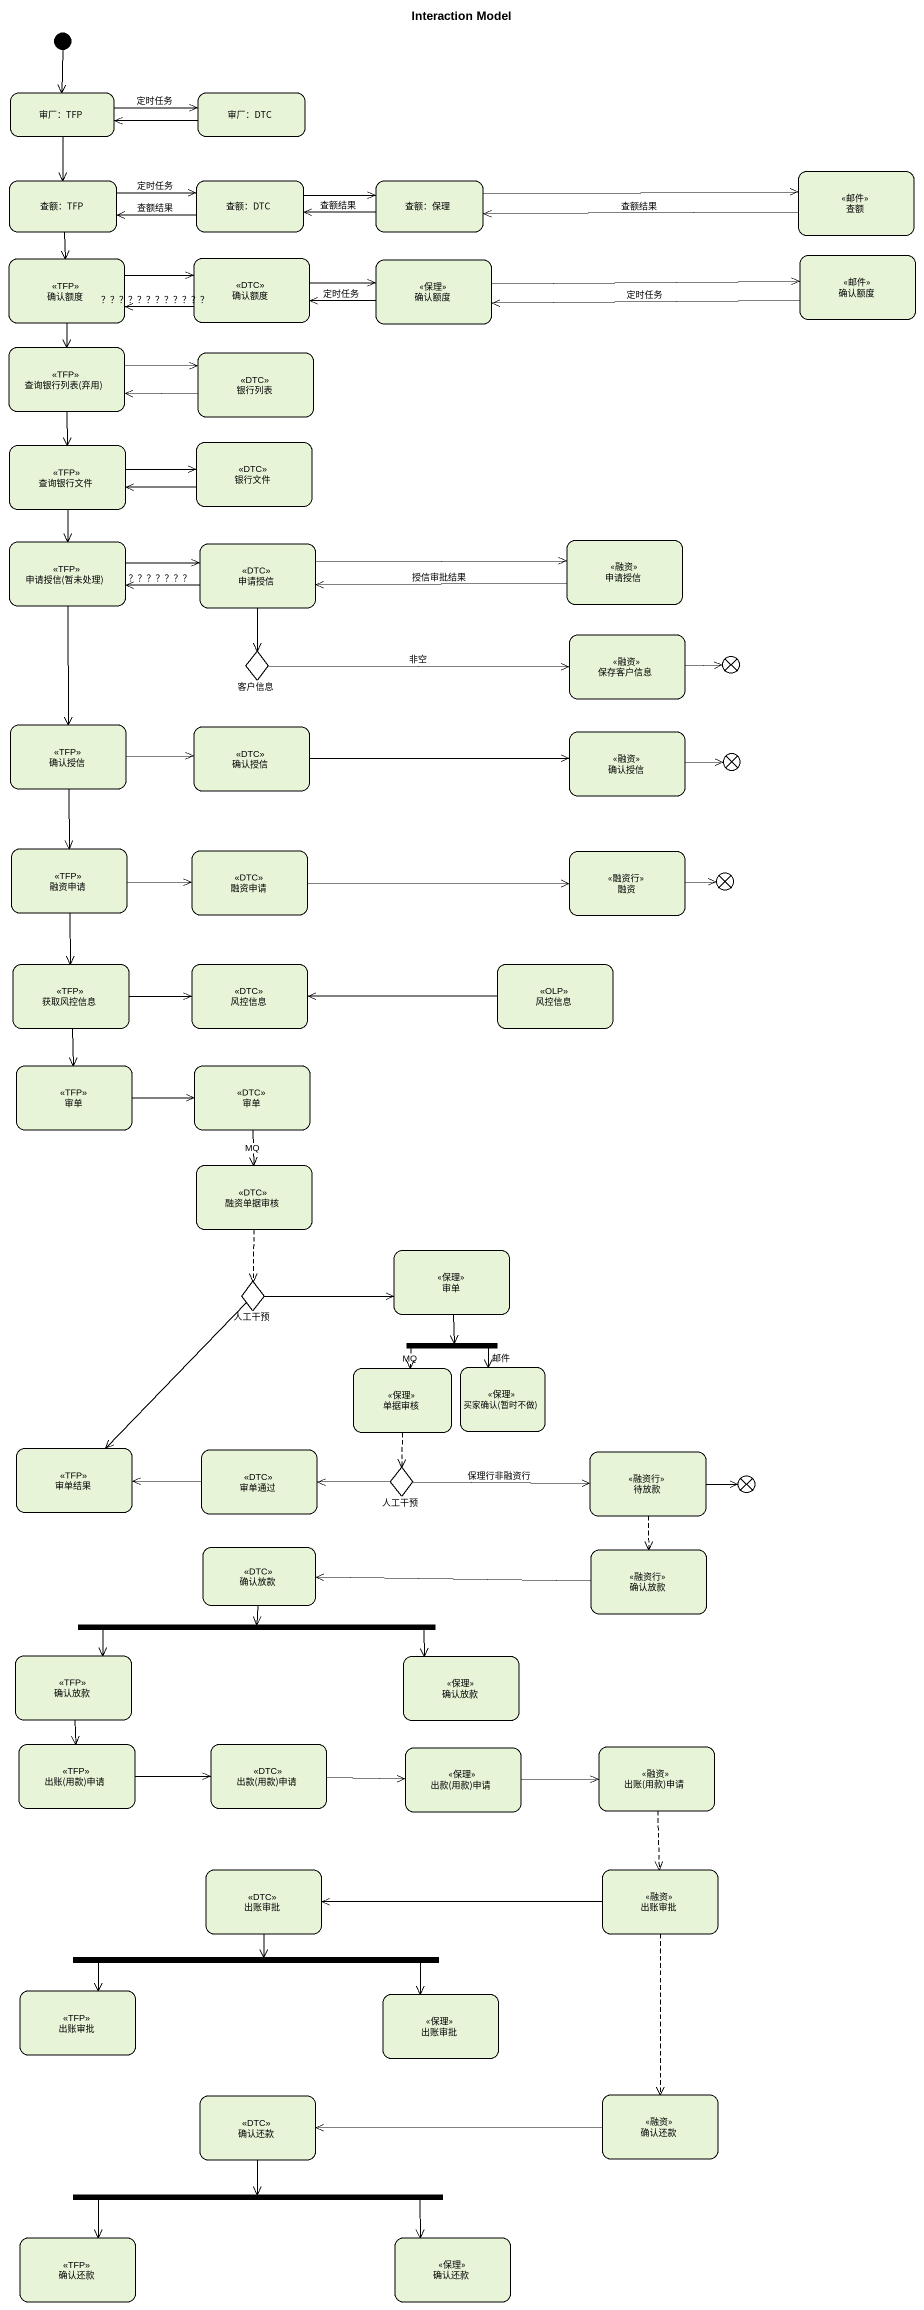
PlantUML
@startuml
title Interaction Model
hide empty description
state "审厂：TFP" as 审厂_TFP
state "审厂：DTC" as 审厂_DTC
state 查额 <<邮件>>
state "查额：TFP" as 查额_TFP
state "查额：DTC" as 查额_DTC
state "查额：保理" as 查额_保理
state 确认额度 <<TFP>>
state "确认额度" as 确认额度_2 <<DTC>>
state "确认额度" as 确认额度_3 <<保理>>
state "确认额度" as 确认额度_4 <<邮件>>
state "查询银行列表(弃用)" as 查询银行列表_弃用 <<TFP>>
state 银行列表 <<DTC>>
state 查询银行文件 <<TFP>>
state 银行文件 <<DTC>>
state "申请授信(暂未处理)" as 申请授信_暂未处理 <<TFP>>
state 申请授信 <<DTC>>
state "申请授信" as 申请授信_2 <<融资>>
state 保存客户信息 <<融资>>
state 客户信息 <<choice>>
state flowfinal1 <<end>>
state 确认授信 <<TFP>>
state "确认授信" as 确认授信_2 <<DTC>>
state "确认授信" as 确认授信_3 <<融资>>
state flowfinal2 <<end>>
state 融资申请 <<TFP>>
state "融资申请" as 融资申请_2 <<DTC>>
state 融资 <<融资行>>
state flowfinal3 <<end>>
state 获取风控信息 <<TFP>>
state 风控信息 <<DTC>>
state "风控信息" as 风控信息_2 <<OLP>>
state 审单 <<TFP>>
state "审单" as 审单_2 <<DTC>>
state 融资单据审核 <<DTC>>
state "审单" as 审单_3 <<保理>>
state 人工干预 <<choice>>
state 单据审核 <<保理>>
state fork1 <<fork>>
state "买家确认(暂时不做)" as 买家确认_暂时不做 <<保理>>
state 审单结果 <<TFP>>
state 审单通过 <<DTC>>
state 待放款 <<融资行>>
state "人工干预" as 人工干预_2 <<choice>>
state flowfinal4 <<end>>
state 确认放款 <<DTC>>
state "确认放款" as 确认放款_2 <<融资行>>
state fork2 <<fork>>
state "确认放款" as 确认放款_3 <<TFP>>
state "确认放款" as 确认放款_4 <<保理>>
state "出账(用款)申请" as 出账_用款_申请 <<TFP>>
state "出款(用款)申请" as 出款_用款_申请 <<DTC>>
state "出款(用款)申请" as 出款_用款_申请_2 <<保理>>
state "出账(用款)申请" as 出账_用款_申请_2 <<融资>>
state 出账审批 <<DTC>>
state "出账审批" as 出账审批_2 <<融资>>
state "出账审批" as 出账审批_3 <<TFP>>
state fork3 <<fork>>
state "出账审批" as 出账审批_4 <<保理>>
state 确认还款 <<DTC>>
state "确认还款" as 确认还款_2 <<融资>>
state fork4 <<fork>>
state "确认还款" as 确认还款_3 <<TFP>>
state "确认还款" as 确认还款_4 <<保理>>
[*] --> 审厂_TFP
审厂_TFP -right-> 审厂_DTC : 定时任务
审厂_TFP --> 查额_TFP
审厂_DTC -left-> 审厂_TFP
查额 -left-> 查额_保理 : 查额结果
查额_TFP -right-> 查额_DTC : 定时任务
查额_TFP --> 确认额度
查额_DTC -left-> 查额_TFP : 查额结果
查额_DTC -right-> 查额_保理
查额_保理 -right-> 查额
查额_保理 -left-> 查额_DTC : 查额结果
确认额度 -right-> 确认额度_2
确认额度 --> 查询银行列表_弃用
确认额度_2 -left-> 确认额度 : ？？？？？？？？？？？？
确认额度_2 -right-> 确认额度_3
确认额度_3 -left-> 确认额度_2 : 定时任务
确认额度_3 -right-> 确认额度_4
确认额度_4 -left-> 确认额度_3 : 定时任务
查询银行列表_弃用 -right-> 银行列表
查询银行列表_弃用 --> 查询银行文件
银行列表 -left-> 查询银行列表_弃用
查询银行文件 -right-> 银行文件
查询银行文件 --> 申请授信_暂未处理
银行文件 -left-> 查询银行文件
申请授信_暂未处理 -right-> 申请授信
申请授信_暂未处理 --> 确认授信
申请授信 -left-> 申请授信_暂未处理 : ？？？？？？？
申请授信 -right-> 申请授信_2
申请授信 --> 客户信息
申请授信_2 -left-> 申请授信 : 授信审批结果
保存客户信息 -right-> flowfinal1
客户信息 -right-> 保存客户信息 : 非空
确认授信 -right-> 确认授信_2
确认授信 --> 融资申请
确认授信_2 -right-> 确认授信_3
确认授信_3 -right-> flowfinal2
融资申请 -right-> 融资申请_2
融资申请 --> 获取风控信息
融资申请_2 -right-> 融资
融资 -right-> flowfinal3
获取风控信息 -right-> 风控信息
获取风控信息 --> 审单
风控信息_2 -left-> 风控信息
审单 -right-> 审单_2
审单_2 --> 融资单据审核 : MQ
融资单据审核 -[dashed]-> 人工干预
审单_3 --> fork1
人工干预 -right-> 审单_3
人工干预 --> 审单结果
单据审核 -[dashed]-> 人工干预_2
fork1 --> 单据审核 : MQ
fork1 --> 买家确认_暂时不做 : 邮件
审单通过 -left-> 审单结果
待放款 -right-> flowfinal4
待放款 -[dashed]-> 确认放款_2
人工干预_2 -left-> 审单通过
人工干预_2 -right-> 待放款 : 保理行非融资行
确认放款 --> fork2
确认放款_2 -left-> 确认放款
fork2 -left-> 确认放款_3
fork2 -right-> 确认放款_4
确认放款_3 --> 出账_用款_申请
出账_用款_申请 -right-> 出款_用款_申请
出款_用款_申请 -right-> 出款_用款_申请_2
出款_用款_申请_2 -right-> 出账_用款_申请_2
出账_用款_申请_2 -[dashed]-> 出账审批_2
出账审批 --> fork3
出账审批_2 -left-> 出账审批
出账审批_2 -[dashed]-> 确认还款_2
fork3 -left-> 出账审批_3
fork3 -right-> 出账审批_4
确认还款 --> fork4
确认还款_2 -left-> 确认还款
fork4 -left-> 确认还款_3
fork4 -right-> 确认还款_4
@enduml
